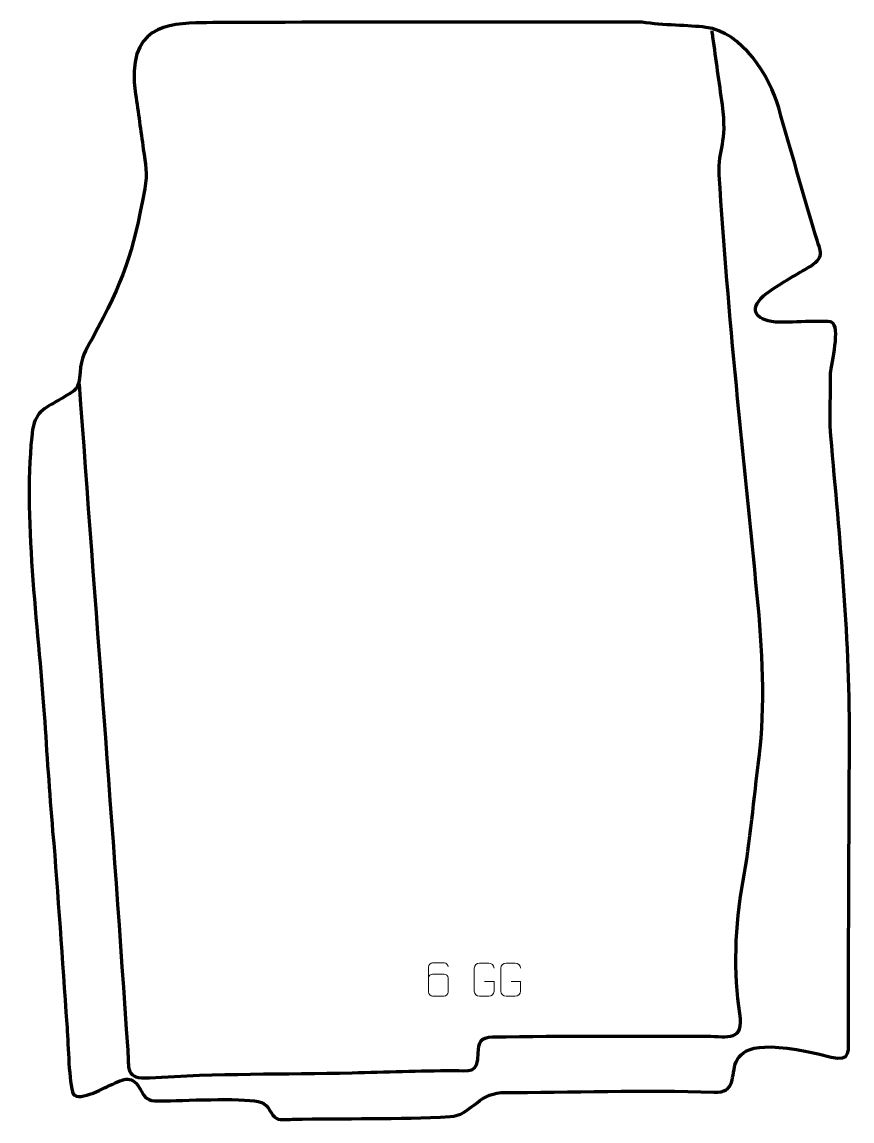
# Model space of a CAD drawing. Header units: millimetres. Extents: x -574 to 52, y -253 to 576.
import ezdxf

# ---------------------------------------------------------------- set-up
doc = ezdxf.new("R2010")
doc.units = ezdxf.units.MM
doc.header["$MEASUREMENT"] = 0
doc.layers.add('layer 2', color=7, linetype='Continuous')
doc.layers.add('layer 3', color=7, linetype='Continuous')

msp = doc.modelspace()

# ---------------------------------------------------------------- linework, layer by layer
at = {"layer": 'layer 2', "color": 140, "lineweight": 158}
msp.add_open_spline([(-531.0845, 303.1088), (-518.8734, 135.6048), (-505.8056, -31.994), (-494.4301, -199.538), (-494.4301, -199.538), (-493.4983, -213.2613), (-496.5743, -221.7033), (-478.0175, -220.4216), (-478.0175, -220.4216), (-428.444, -216.9976), (-375.3093, -217.7718), (-325.337, -216.6398), (-325.337, -216.6398), (-300.0484, -216.0609), (-274.4125, -214.9623), (-249.1574, -214.9321), (-249.1574, -214.9321), (-236.7374, -214.9173), (-230.3802, -217.5773), (-230.0957, -201.8854), (-230.0957, -201.8854), (-229.9451, -193.5789), (-228.6128, -189.7923), (-219.1188, -189.6144), (-219.1188, -189.6144), (-165.7219, -188.6139), (-111.2681, -189.0812), (-57.8114, -189.0687), (-57.8114, -189.0687), (-41.4804, -189.0648), (-29.7002, -193.2911), (-32.992, -171.9479), (-32.992, -171.9479), (-37.5504, -142.3923), (-36.6853, -104.6977), (-30.7193, -73.0931), (-30.7193, -73.0931), (-24.8217, -41.8508), (-22.4628, -10.0433), (-18.3346, 21.4815), (-18.3346, 21.4815), (-13.4605, 58.6991), (-16.0175, 105.1708), (-19.7702, 143.1197), (-19.7702, 143.1197), (-30.2465, 249.0708), (-41.8157, 354.4446), (-48.5321, 460.7054), (-48.5321, 460.7054), (-49.296, 481.1122), (-42.0191, 484.2772), (-46.1019, 513.5404), (-46.1019, 513.5404), (-48.483, 530.606), (-50.8638, 547.6716), (-53.245, 564.7372), (-53.245, 564.7372), (-53.4655, 566.3174), (-53.686, 567.8975), (-53.9065, 569.4777)], degree=3, knots=[0, 0, 0, 0, 0.0625, 0.0625, 0.0625, 0.0625, 0.125, 0.125, 0.125, 0.125, 0.1875, 0.1875, 0.1875, 0.1875, 0.25, 0.25, 0.25, 0.25, 0.3125, 0.3125, 0.3125, 0.3125, 0.375, 0.375, 0.375, 0.375, 0.4375, 0.4375, 0.4375, 0.4375, 0.5, 0.5, 0.5, 0.5, 0.5625, 0.5625, 0.5625, 0.5625, 0.625, 0.625, 0.625, 0.625, 0.6875, 0.6875, 0.6875, 0.6875, 0.75, 0.75, 0.75, 0.75, 0.8125, 0.8125, 0.8125, 0.8125, 0.875, 0.875, 0.875, 0.875, 1, 1, 1, 1], dxfattribs=at)
at = {"layer": 'layer 3', "color": 242, "lineweight": 158}
msp.add_open_spline([(-106.8482, 575.9006), (-90.2375, 573.4704), (-71.8182, 573.6739), (-58.4562, 572.0203), (-58.4562, 572.0203), (-31.5123, 568.6857), (-10.4868, 535.3149), (-3.619, 511.2539), (-3.619, 511.2539), (5.5201, 479.2487), (14.6817, 447.1531), (24.1644, 415.2519), (24.1644, 415.2519), (28.0685, 402.118), (31.861, 398.4791), (18.1052, 390.5482), (18.1052, 390.5482), (8.499, 384.8922), (-3.9585, 377.9174), (-12.7068, 371.3293), (-12.7068, 371.3293), (-26.7125, 360.7821), (-22.3748, 351.0429), (-6.0552, 349.686), (-6.0552, 349.686), (2.759, 348.9532), (31.4095, 351.3554), (36.2791, 349.5097), (36.2791, 349.5097), (43.2891, 346.8525), (36.2485, 318.431), (35.3551, 311.1114), (35.3551, 311.1114), (35.3551, 311.1114), (35.0905, 271.1593), (35.0905, 271.1593), (35.0905, 271.1593), (41.7373, 191.6785), (49.9871, 116.9246), (49.7059, 36.7996), (49.7059, 36.7996), (49.4423, -38.1784), (49.0007, -113.1698), (48.9119, -188.1461), (48.9119, -188.1461), (48.8987, -199.2478), (51.6366, -208.8427), (35.8253, -204.7902), (35.8253, -204.7902), (-71.3637, -177.3172), (-18.0226, -232.721), (-52.5632, -231.3569), (-52.5632, -231.3569), (-104.6194, -229.3014), (-160.3404, -231.4418), (-212.8084, -231.5601), (-212.8084, -231.5601), (-230.8915, -232.8028), (-235.9207, -248.8567), (-251.4278, -249.6929), (-251.4278, -249.6929), (-290.1544, -251.7808), (-331.126, -250.9129), (-370.1576, -251.6857), (-370.1576, -251.6857), (-374.464, -251.771), (-380.7024, -253.0232), (-383.8539, -249.9416), (-383.8539, -249.9416), (-387.9321, -245.9538), (-388.2978, -239.744), (-396.1324, -238.1958), (-396.1324, -238.1958), (-409.3443, -235.5851), (-453.8352, -237.5741), (-469.2454, -237.8454), (-469.2454, -237.8454), (-476.8732, -237.9796), (-480.6146, -237.4597), (-484.0982, -230.6993), (-484.0982, -230.6993), (-491.0469, -217.2144), (-496.563, -221.1286), (-507.7709, -226.003), (-507.7709, -226.003), (-512.5869, -228.2285), (-533.8038, -240.3833), (-536.1181, -230.9986), (-536.1181, -230.9986), (-538.9994, -219.3146), (-539.3717, -192.824), (-540.3385, -179.8827), (-540.3385, -179.8827), (-543.9749, -131.4226), (-546.8198, -82.6537), (-551.0211, -34.2771), (-551.0211, -34.2771), (-553.5695, -4.9353), (-555.4136, 24.4856), (-557.4015, 53.8723), (-557.4015, 53.8723), (-561.7962, 118.8345), (-574.1442, 205.8689), (-566.0993, 268.7691), (-566.0993, 268.7691), (-563.6732, 283.1709), (-555.5541, 285.2154), (-544.2227, 292.0553), (-544.2227, 292.0553), (-533.1605, 298.551), (-531.1457, 298.6617), (-530.3455, 311.8426), (-530.3455, 311.8426), (-529.6571, 323.184), (-526.5161, 327.603), (-521.3498, 337.1397), (-521.3498, 337.1397), (-497.0492, 381.997), (-491.0339, 400.251), (-481.5774, 450.1463), (-481.5774, 450.1463), (-479.357, 461.8618), (-481.1252, 468.8108), (-482.6753, 480.2413), (-482.6753, 480.2413), (-484.5345, 493.9527), (-486.5479, 507.7424), (-488.53, 521.5385), (-488.53, 521.5385), (-496.044, 573.8368), (-464.0219, 574.8531), (-438.2801, 575.4633), (-438.2801, 575.4633), (-412.5383, 576.0735), (-106.8482, 575.9006), (-106.8482, 575.9006)], degree=3, knots=[0, 0, 0, 0, 0.02857143, 0.02857143, 0.02857143, 0.02857143, 0.05714286, 0.05714286, 0.05714286, 0.05714286, 0.08571429, 0.08571429, 0.08571429, 0.08571429, 0.11428571, 0.11428571, 0.11428571, 0.11428571, 0.14285714, 0.14285714, 0.14285714, 0.14285714, 0.17142857, 0.17142857, 0.17142857, 0.17142857, 0.2, 0.2, 0.2, 0.2, 0.22857143, 0.22857143, 0.22857143, 0.22857143, 0.25714286, 0.25714286, 0.25714286, 0.25714286, 0.28571429, 0.28571429, 0.28571429, 0.28571429, 0.31428571, 0.31428571, 0.31428571, 0.31428571, 0.34285714, 0.34285714, 0.34285714, 0.34285714, 0.37142857, 0.37142857, 0.37142857, 0.37142857, 0.4, 0.4, 0.4, 0.4, 0.42857143, 0.42857143, 0.42857143, 0.42857143, 0.45714286, 0.45714286, 0.45714286, 0.45714286, 0.48571429, 0.48571429, 0.48571429, 0.48571429, 0.51428571, 0.51428571, 0.51428571, 0.51428571, 0.54285714, 0.54285714, 0.54285714, 0.54285714, 0.57142857, 0.57142857, 0.57142857, 0.57142857, 0.6, 0.6, 0.6, 0.6, 0.62857143, 0.62857143, 0.62857143, 0.62857143, 0.65714286, 0.65714286, 0.65714286, 0.65714286, 0.68571429, 0.68571429, 0.68571429, 0.68571429, 0.71428571, 0.71428571, 0.71428571, 0.71428571, 0.74285714, 0.74285714, 0.74285714, 0.74285714, 0.77142857, 0.77142857, 0.77142857, 0.77142857, 0.8, 0.8, 0.8, 0.8, 0.82857143, 0.82857143, 0.82857143, 0.82857143, 0.85714286, 0.85714286, 0.85714286, 0.85714286, 0.88571429, 0.88571429, 0.88571429, 0.88571429, 0.91428571, 0.91428571, 0.91428571, 0.91428571, 0.94285714, 0.94285714, 0.94285714, 0.94285714, 1, 1, 1, 1], dxfattribs=at)
at = {"layer": 'layer 3', "color": 250, "lineweight": 9}
for points, knots in [([(-252.8238, -136.7607), (-252.8479, -135.4212), (-254.2041, -133.768), (-255.776, -133.8023), (-255.776, -133.8023), (-258.7608, -133.8026), (-261.746, -133.8026), (-264.7314, -133.8023), (-264.7314, -133.8023), (-265.9505, -133.7874), (-267.6787, -135.225), (-267.6837, -136.7607), (-267.6837, -136.7607), (-267.6834, -143.1212), (-267.6834, -149.482), (-267.6837, -155.8427), (-267.6837, -155.8427), (-267.679, -157.0056), (-265.9505, -158.7767), (-264.7314, -158.8011), (-264.7314, -158.8011), (-261.746, -158.8008), (-258.7608, -158.8008), (-255.776, -158.8011), (-255.776, -158.8011), (-254.4979, -158.7573), (-252.8282, -157.1428), (-252.8238, -155.8427), (-252.8238, -155.8427), (-252.8238, -152.2594), (-252.8238, -148.6763), (-252.8238, -145.0936), (-252.8238, -145.0936), (-252.8623, -143.6154), (-254.445, -142.1825), (-255.776, -142.1845), (-255.776, -142.1845), (-258.7608, -142.1842), (-261.746, -142.1842), (-264.7314, -142.1845), (-264.7314, -142.1845), (-266.0609, -142.1795), (-267.7039, -143.6868), (-267.6622, -145.1153)], [0, 0, 0, 0, 0.08333333, 0.08333333, 0.08333333, 0.08333333, 0.16666667, 0.16666667, 0.16666667, 0.16666667, 0.25, 0.25, 0.25, 0.25, 0.33333333, 0.33333333, 0.33333333, 0.33333333, 0.41666667, 0.41666667, 0.41666667, 0.41666667, 0.5, 0.5, 0.5, 0.5, 0.58333333, 0.58333333, 0.58333333, 0.58333333, 0.66666667, 0.66666667, 0.66666667, 0.66666667, 0.75, 0.75, 0.75, 0.75, 0.83333333, 0.83333333, 0.83333333, 0.83333333, 1, 1, 1, 1]), ([(-225.4363, -147.8801), (-225.4363, -147.8801), (-218.2682, -147.8801), (-218.2682, -147.8801), (-218.2682, -147.8801), (-218.2682, -147.8801), (-218.2682, -155.0482), (-218.2682, -155.0482), (-218.2682, -155.0482), (-218.4079, -157.3716), (-220.0851, -158.8512), (-222.2329, -158.862), (-222.2329, -158.862), (-224.5647, -158.8616), (-226.8967, -158.8616), (-229.2282, -158.862), (-229.2282, -158.862), (-231.1531, -158.9674), (-233.1253, -157.0829), (-233.1141, -155.0656), (-233.1141, -155.0656), (-233.1137, -149.2955), (-233.1137, -143.5258), (-233.1141, -137.7565), (-233.1141, -137.7565), (-233.1099, -135.6184), (-231.3631, -133.8992), (-229.2108, -133.9126), (-229.2108, -133.9126), (-226.8851, -133.9126), (-224.559, -133.9126), (-222.2329, -133.9126), (-222.2329, -133.9126), (-220.2862, -133.8772), (-218.2948, -135.3687), (-218.2682, -137.8064)], [0, 0, 0, 0, 0.1, 0.1, 0.1, 0.1, 0.2, 0.2, 0.2, 0.2, 0.3, 0.3, 0.3, 0.3, 0.4, 0.4, 0.4, 0.4, 0.5, 0.5, 0.5, 0.5, 0.6, 0.6, 0.6, 0.6, 0.7, 0.7, 0.7, 0.7, 0.8, 0.8, 0.8, 0.8, 1, 1, 1, 1]), ([(-205.4363, -147.8801), (-205.4363, -147.8801), (-198.2682, -147.8801), (-198.2682, -147.8801), (-198.2682, -147.8801), (-198.2682, -147.8801), (-198.2682, -155.0482), (-198.2682, -155.0482), (-198.2682, -155.0482), (-198.4079, -157.3716), (-200.0851, -158.8512), (-202.2329, -158.862), (-202.2329, -158.862), (-204.5647, -158.8616), (-206.8967, -158.8616), (-209.2282, -158.862), (-209.2282, -158.862), (-211.1531, -158.9674), (-213.1253, -157.0829), (-213.1141, -155.0656), (-213.1141, -155.0656), (-213.1137, -149.2955), (-213.1137, -143.5258), (-213.1141, -137.7565), (-213.1141, -137.7565), (-213.1099, -135.6184), (-211.3631, -133.8992), (-209.2108, -133.9126), (-209.2108, -133.9126), (-206.8851, -133.9126), (-204.559, -133.9126), (-202.2329, -133.9126), (-202.2329, -133.9126), (-200.2862, -133.8772), (-198.2948, -135.3687), (-198.2682, -137.8064)], [0, 0, 0, 0, 0.1, 0.1, 0.1, 0.1, 0.2, 0.2, 0.2, 0.2, 0.3, 0.3, 0.3, 0.3, 0.4, 0.4, 0.4, 0.4, 0.5, 0.5, 0.5, 0.5, 0.6, 0.6, 0.6, 0.6, 0.7, 0.7, 0.7, 0.7, 0.8, 0.8, 0.8, 0.8, 1, 1, 1, 1])]:
    msp.add_open_spline(points, degree=3, knots=knots, dxfattribs=at)

doc.saveas('drawing.dxf')
